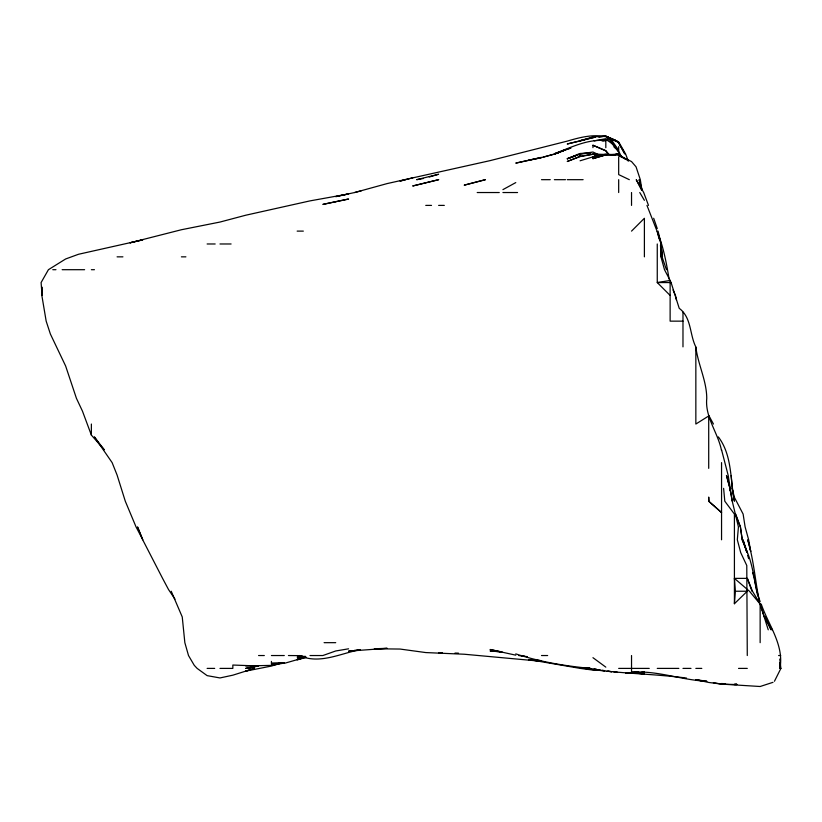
<?xml version="1.0" encoding="UTF-8"?>
<svg xmlns="http://www.w3.org/2000/svg" width="822" height="822" viewBox="0 0 822 822"><rect width="100%" height="100%" fill="white"/><g stroke="black" fill="none" stroke-linecap="round" stroke-linejoin="round"><path stroke-width="1.23" d="M174.983 599.146L168.531 589.549L162.581 578.369L142.699 539.787L137.51 526.923L142.812 539.787L136.051 526.923L125.293 501.204L117.084 475.044L112.131 462.622L94.366 436.893L104.23 449.757L91.365 435.085L91.376 424.039M42.251 287.238L41.84 295.427L46.166 321.145L50.378 334.009L65.647 366.037L76.425 398.31L82.477 411.175L91.365 435.085M779.749 659.038L780.9 668.399L779.965 668.399C784.26 644.982 768.436 625.131 761.234 604.088M735.382 591.234L747.28 591.234L734.416 603.718L735.382 591.234L734.416 578.369L747.28 578.369M774.458 681.253L780.9 668.399M631.532 231.116L644.397 218.262L644.397 256.844M502.92 189.635L515.784 182.587M578.739 153.95L567.231 158.852L578.914 154.402L567.231 158.677L575.41 156.005M602.156 141.096L605.814 139.565C612.78 143.223 619.069 149.768 621.514 157.464M555.004 153.95L566.122 149.563L554.367 154.094M554.367 153.663C570.941 147.559 587.576 138.784 605.814 140.593L605.814 139.565M566.101 149.655L554.84 153.95L542.674 157.279L553.196 154.413M566.06 149.563L554.367 153.95L560.214 152.06M305.332 657.343L284.289 663.364L271.424 663.333L271.424 661.391M255.118 666.097L248.244 668.399L258.56 665.656L245.706 668.399L258.56 665.995L232.842 665.039L232.842 668.399L219.977 668.399M772.999 682.322L760.144 686.504L721.552 684.099L708.708 682.466L695.844 679.65L703.118 680.719M42.076 295.427L41.1 282.562L48.416 269.698L65.647 258.971L78.501 254.275L142.812 239.849L129.948 242.829L181.395 229.739L219.977 222.053L245.706 215.23L309.997 200.887L348.579 193.941L335.725 196.622L354.642 192.533L387.172 183.573L490.056 160.639L567.355 141.096C583.25 136.37 601.406 131.859 616.613 141.096M281.946 662.799L271.424 666.067L245.706 671.142L254.43 668.399L232.842 675.181L219.977 677.945L207.123 675.633L197.136 668.399L194.259 665.337L188.505 655.535L184.847 642.67L182.248 616.952L171.223 591.234M580.085 160.783L592.95 156.868L605.814 154.135L615.164 154.998M305.075 656.912L297.153 659.306L305.332 656.912M567.231 149.224L570.735 148.176M429.269 177.007L438.619 174.243L416.692 179.679L423.494 178.456M567.231 149.121L570.735 148.104M297.153 659.932L306.493 657.251M354.662 192.533L361.444 190.745M405.421 179.679L400.026 181.087L412.891 177.778M579.356 141.096L567.231 143.994L595.282 137.12L580.085 140.706L592.95 136.914L605.814 136.216L618.678 142.535L624.823 153.95L618.678 143.007M528.649 160.218L541.503 157.639L515.784 163.116L541.503 157.321M580.085 140.891L584.761 139.843M360.283 649.668C340.277 653.459 319.532 664.679 299.218 655.535L301.612 655.997M594.142 140.87L605.814 138.692L612.328 141.096L618.678 150.251L618.678 146.635M284.289 663.056L271.424 665.378L245.706 665.954M592.95 156.868L602.3 155.255L592.95 156.868L598.796 156.314M348.579 648.815L335.725 650.973L322.861 655.535L309.997 655.535M603.379 140.922L605.814 140.593M352.093 650.675L348.579 651.147L387.172 648.311L374.308 648.774L400.026 649.051L425.755 652.565L464.338 654.24L541.503 661.309L529.82 659.645M354.426 650.366L359.111 649.74M283.117 662.892L271.424 664.412L284.289 662.892M302.989 656.398L297.153 657.117L305.332 656.316M618.041 142.37L616.767 141.096L605.814 136.236L598.796 136.812L605.814 136.236L616.829 141.096L606.913 137.408M584.761 153.56L580.085 153.95L580.085 156.201L580.085 153.95L592.95 152.019L599.875 155.276M588.275 153.262L590.607 153.067M736.759 684.541L721.552 684.181L713.373 682.609M734.416 684.572L736.759 684.438M580.085 153.467L590.607 152.974M631.532 655.535L631.532 672.262L638.55 671.985M642.054 671.841L644.397 671.749M271.424 663.333L283.117 662.933M631.532 672.262C657.035 670.197 681.325 680.133 706.694 681.253M599.968 669.951L592.95 670.084L580.24 668.399L529.82 659.727M725.066 684.079L721.552 684.099L725.066 684.151M615.657 148.073L610.386 141.096L612.328 141.096M615.966 153.95L618.627 153.95L623.621 158.071M541.503 179.679L550.278 179.679M554.367 179.679L565.495 179.679M567.231 179.679L583.117 179.679M477.202 192.533L499.273 192.533M502.92 192.533L517.562 192.533M425.755 205.397L431.509 205.397M438.619 205.397L444.312 205.397M297.153 231.116L303.339 231.116M207.123 243.98L215.179 243.98M219.977 243.98L231.095 243.98M117.084 256.844L122.93 256.844M181.395 256.844L185.895 256.844M52.783 269.698L55.958 269.698M62.153 269.698L84.604 269.698M91.365 269.698L94.438 269.698M721.552 450.497L721.356 449.757C717.647 432.197 704.875 417.031 706.756 398.31C706.653 380.617 697.991 364.526 695.844 347.048L695.782 346.874C689.453 334.081 691.682 317.652 679.208 308.291L671.081 282.562L657.261 282.562L657.261 243.98M682.979 321.145L670.125 321.145L670.125 280.456L664.495 269.698L660.95 256.844M708.708 501.204L721.552 512.558L708.708 501.204L708.708 497.074L708.965 501.204M324.094 642.67L335.725 642.67M258.56 655.535L264.324 655.535M271.424 655.535L284.289 655.535M288.43 655.535L301.818 655.658M541.503 655.535L547.647 655.535M778.598 655.535L780.725 655.535M207.123 668.399L214.696 668.399M618.678 668.399L649.246 668.399M657.261 668.399L678.838 668.399M682.979 668.399L690.983 668.399M695.844 668.399L701.803 668.399M738.536 668.399L747.28 668.399M454.987 653.079L458.491 653.161M686.483 678.058C651.055 673.475 615.308 673.629 580.085 667.68L590.258 668.399L586.867 667.793M625.686 672.807L644.397 673.65L625.686 672.817M631.532 673.013L644.397 673.68M590.258 668.399C565.115 665.995 539.879 661.854 515.784 653.88M721.552 683.514L725.066 683.76M501.749 651.846L490.056 650.89L501.749 652.031M695.844 680.061L706.756 681.253M606.985 671.184L611.66 671.738M604.643 670.906L585.716 667.875M518.692 655.535L527.405 656.655M608.146 671.184L611.66 671.646M297.153 655.535L305.332 656.85M520.963 655.535L524.261 656.09M594.121 668.769L596.453 669.19M602.3 670.238L604.643 670.66M515.784 655.175L490.056 649.503L501.749 651.908M595.282 154.947L592.95 154.331L580.085 156.612L567.231 161.492L580.085 156.283L592.95 154.115L618.678 154.772L628.316 160.804M596.453 155.039L592.95 154.033L595.282 154.978M606.996 137.408L618.678 141.929L625.593 153.95L628.255 160.968M608.167 138.158L616.408 141.096M592.95 147.641L592.95 145.247L605.814 150.611L608.619 153.95M592.95 145.247L605.814 150.909L607.253 152.943M605.814 136.216L616.767 141.096M629.323 179.679L618.678 174.603L618.678 156.725M621.638 157.208L618.678 154.772L605.814 154.875L592.95 158.656L605.814 154.875L618.678 154.012L618.678 155.153L631.532 161.574L636.043 166.815L640.317 179.679L641.951 190.201M618.678 155.153L625.1 158.985M592.95 657.682L605.814 667.135M615.627 147.96L618.678 150.251M734.416 578.369L749.448 591.234L760.144 604.088L768.241 629.816M613.993 147.004L618.678 151.238L610.386 141.096M670.125 295.427L657.261 282.562L670.125 280.456L671.081 282.562M617.168 150.077L618.678 152.07M751.966 591.234L747.342 578.369L752.479 591.234L760.237 604.088L764.265 616.952M718.346 436.893C732.361 455.419 730.111 479.616 734.416 501.204L732.186 488.34L731.21 475.476M765.57 619.1L772.125 629.816L764.655 616.952L771.067 629.816L765.272 616.952M639.763 192.533L644.397 200.342M708.708 415.367L713.455 424.039M641.15 189.317L636.228 179.679L643.698 192.533L648.496 205.397M657.261 231.732L646.965 205.397M673.043 289.981L675.468 295.427L676.485 300.102M735.289 514.069L740.386 526.923L742.225 539.787L747.28 552.651L743.016 539.787L746.438 551.48M658.114 233.797C663.714 248.285 666.56 263.77 669.108 279.059M735.669 514.069L740.427 526.923L742.225 539.787L747.475 552.651C753.928 568.403 754.401 585.716 760.144 601.653M653.675 218.262L657.261 228.578M662.481 256.844L660.816 243.98L662.059 256.844L666.437 269.698M747.63 555.302L748.657 558.703M642.116 190.201L639.126 179.679L641.735 190.201M721.552 449.798L728.2 475.476L732.248 501.204L738.423 526.923L737.324 539.787L740.725 552.651L746.777 565.505L747.28 655.535M752.644 572.523L753.928 577.198M729.957 488.34L726.463 475.476L729.946 488.34L732.248 501.204M659.162 239.007L657.261 231.547L661.032 243.98L662.059 256.844M732.166 488.34L734.416 497.402L743.119 514.069L745.112 526.923L748.637 539.787L750.733 551.48L747.753 539.787C753.702 559.967 755.284 581.144 759.374 601.755M756.63 591.234L757.74 595.909M658.073 231.116L661.104 243.98L661.114 256.844L660.487 245.151M754.247 578.369L756.415 590.062M723.617 488.34L724.798 501.204L734.416 514.069L734.416 603.718M729.566 488.34L729.71 490.683M779.667 662.553L779.965 668.399M760.144 603.954L760.144 642.67M721.552 462.622L721.552 539.787M708.708 468.355L708.708 415.983L695.844 424.039L695.844 347.048M682.979 312.083L682.979 346.874M631.532 192.533L631.532 205.397M618.678 179.679L618.678 192.533M605.814 141.096L605.814 147.755M485.391 179.679L464.338 185.125L485.391 179.679M438.619 179.679L412.891 185.936L438.619 179.679M335.725 201.688L322.861 204.401L348.579 199.027L335.725 201.688M736.759 684.305L734.416 684.397L736.759 684.305M442.123 652.822L438.619 652.781L442.123 652.843M725.066 683.883L721.552 683.729L725.066 683.914M541.503 660.652L528.649 659.799L541.503 660.652M617.507 672.427L613.993 672.016L617.507 672.417"/></g></svg>
